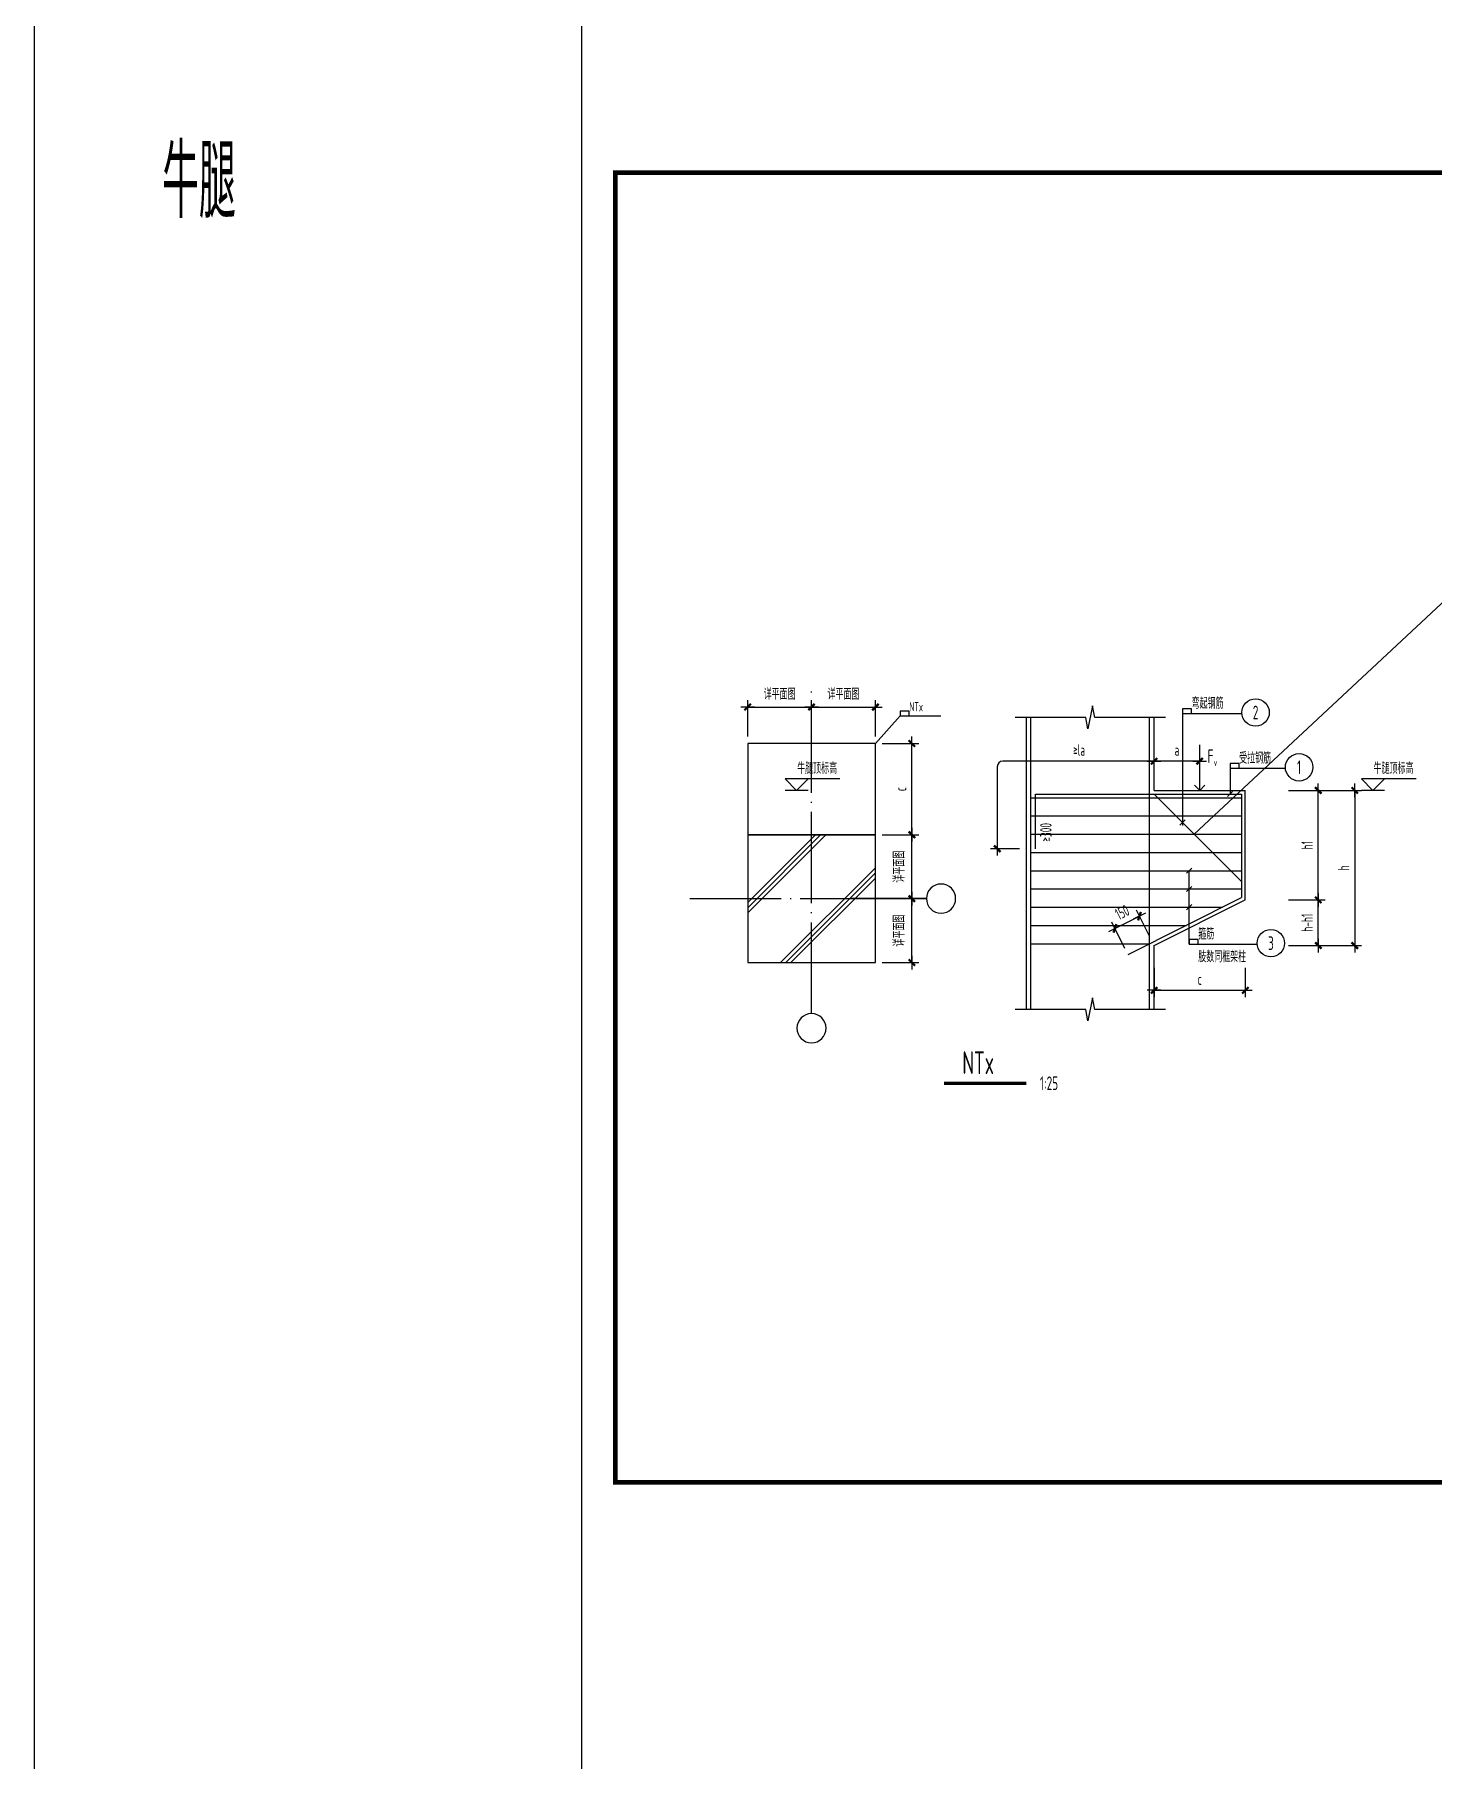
# Model space of a CAD drawing. Extents: x -469675 to 2400000, y -476501 to 2085364.
# Drawn here: x 780000 to 787670, y 480203 to 489660 of the extents above; entities that cross this region are included whole.
import ezdxf
from ezdxf.enums import TextEntityAlignment as Align

# ---------------------------------------------------------------- set-up
doc = ezdxf.new("R2010")
doc.units = 0
doc.header["$LTSCALE"] = 1000
doc.header["$MEASUREMENT"] = 0
doc.linetypes.add('DOTE', pattern=[2.42, 2, -0.2, 0.02, -0.2])
doc.layers.get('0').update_dxf_attribs({"linetype": 'CONTINUOUS', "lineweight": 20})
doc.layers.get('Defpoints').update_dxf_attribs({"linetype": 'CONTINUOUS'})
for name, color, linetype in [('C-DETAIL', 3, 'CONTINUOUS'), ('C-DETAIL_AXIS', 1, 'DOTE'), ('C-DETAIL_DIM', 3, 'CONTINUOUS'), ('C-DETAIL_REIN', 40, 'CONTINUOUS'), ('C-DETAIL_STEEL_HATCH', 8, 'CONTINUOUS'), ('C-DETAIL_TEXT', 4, 'CONTINUOUS'), ('C-LAYER1', 3, 'CONTINUOUS'), ('C-PLAN_TEXT', 3, 'CONTINUOUS')]:
    doc.layers.add(name, color=color, linetype=linetype)
doc.layers.add('C-注释', color=30, linetype='CONTINUOUS', plot=False)
doc.styles.add('COMPLEX', font='complex.shx', dxfattribs={"bigfont": 'gbhzfs.shx'})
doc.styles.add('DIM_FONT', font='gbxwxt.shx', dxfattribs={"width": 0.7, "bigfont": 'gbhzfs.shx'})
doc.styles.add('GBSTYLE', font='gbxwxt.shx', dxfattribs={"width": 0.7, "bigfont": 'gbhzfs.shx'})
doc.dimstyles.new('XB DIMN25', dxfattribs={"dimscale": 0.25, "dimtxt": 250, "dimasz": 1, "dimexe": 150, "dimexo": 150, "dimgap": 120, "dimtad": 1, "dimdec": 0, "dimzin": 0, "dimdsep": 46, "dimtxsty": 'DIM_FONT', "dimblk": '_dimx', "dimcen": 0.09, "dimclrd": 3, "dimclre": 3, "dimclrt": 7, "dimazin": 0, "dimtfac": 1, "dimtdec": 0, "dimtix": 1, "dimtmove": 2, "dimatfit": 3, "dimldrblk": '_dimx', "dimfxl": 0, "dimtolj": 1, "dimtzin": 0, "dimarcsym": 0})

# ---------------------------------------------------------------- blocks, each defined once
blk = doc.blocks.new('_dimx')
blk.add_line((-150, 0), (150, 0))
at = {"const_width": 50}
blk.add_lwpolyline([(-70, -70), (70, 70)], dxfattribs=at)
blk = doc.blocks.new('*D1027')
at = {"layer": 'C-DETAIL_DIM', "color": 3, "lineweight": -2, "ltscale": 0.25, "transparency": 16777216}
for p, q in [((786112.2, 484720.1), (786040.6, 484863.2)), ((785978, 484653), (785906.5, 484796.1)), ((785923.2, 484762.6), (786057.4, 484829.7)), ((786057.6, 484829.8), (786057.8, 484829.9)), ((785923, 484762.5), (785922.8, 484762.4))]:
    blk.add_line(p, q, dxfattribs=at)
at = {"layer": 'Defpoints', "color": 0, "ltscale": 0.25, "transparency": 16777216}
for p in [(786057.4, 484829.7), (786129, 484686.6), (785994.8, 484619.5)]:
    blk.add_point(p, dxfattribs=at)
at = {"layer": 'C-DETAIL_DIM', "color": 3, "lineweight": -2, "ltscale": 0.25, "transparency": 16777216, "xscale": 0.25, "yscale": 0.25, "zscale": 0.25}
for p, rotation in [((786057.4, 484829.7), 206.565051177078), ((785923.2, 484762.6), 26.56505117707803)]:
    blk.add_blockref('_dimx', p, dxfattribs=dict(at, rotation=rotation))
at = {"layer": 'C-DETAIL_DIM', "color": 7, "ltscale": 0.25, "transparency": 16777216, "insert": (785962.9, 484850.9), "char_height": 62.5, "attachment_point": 5, "rotation": 26.56505, "style": 'DIM_FONT'}
blk.add_mtext('\\A1;150', dxfattribs=at)
blk = doc.blocks.new('*D1028')
at = {"layer": 'C-DETAIL_DIM', "color": 3, "lineweight": -2, "ltscale": 0.25, "transparency": 16777216}
for p, q in [((786137.9, 484545.7), (786137.9, 484385.7)), ((786637.9, 484545.7), (786637.9, 484385.7)), ((786138.1, 484423.2), (786637.6, 484423.2))]:
    blk.add_line(p, q, dxfattribs=at)
at = {"layer": 'Defpoints', "color": 0, "ltscale": 0.25, "transparency": 16777216}
for p in [(786137.9, 484583.2), (786637.9, 484583.2), (786637.9, 484423.2)]:
    blk.add_point(p, dxfattribs=at)
at = {"layer": 'C-DETAIL_DIM', "color": 3, "lineweight": -2, "ltscale": 0.25, "transparency": 16777216, "xscale": 0.25, "yscale": 0.25, "zscale": 0.25, "rotation": 180}
blk.add_blockref('_dimx', (786137.9, 484423.2), dxfattribs=at)
at = {"layer": 'C-DETAIL_DIM', "color": 3, "lineweight": -2, "ltscale": 0.25, "transparency": 16777216, "xscale": 0.25, "yscale": 0.25, "zscale": 0.25}
blk.add_blockref('_dimx', (786637.9, 484423.2), dxfattribs=at)
at = {"layer": 'C-DETAIL_DIM', "color": 7, "ltscale": 0.25, "transparency": 16777216, "insert": (786387.9, 484484.4), "char_height": 62.5, "attachment_point": 5, "style": 'DIM_FONT'}
blk.add_mtext('\\A1;c', dxfattribs=at)
blk = doc.blocks.new('*D1029')
at = {"layer": 'C-DETAIL_DIM', "color": 3, "lineweight": -2, "ltscale": 0.25, "transparency": 16777216}
for p, q in [((786875.4, 485518.7), (787075.4, 485518.7)), ((787037.9, 484918.9), (787037.9, 485518.4)), ((786875.4, 484918.7), (787075.4, 484918.7))]:
    blk.add_line(p, q, dxfattribs=at)
at = {"layer": 'Defpoints', "color": 0, "ltscale": 0.25, "transparency": 16777216}
for p in [(786837.9, 485518.7), (787037.9, 485518.7), (786837.9, 484918.7)]:
    blk.add_point(p, dxfattribs=at)
at = {"layer": 'C-DETAIL_DIM', "color": 3, "lineweight": -2, "ltscale": 0.25, "transparency": 16777216, "xscale": 0.25, "yscale": 0.25, "zscale": 0.25}
for p, rotation in [((787037.9, 485518.7), 90), ((787037.9, 484918.7), 270)]:
    blk.add_blockref('_dimx', p, dxfattribs=dict(at, rotation=rotation))
at = {"layer": 'C-DETAIL_DIM', "color": 7, "ltscale": 0.25, "transparency": 16777216, "insert": (786976.6, 485218.7), "char_height": 62.5, "attachment_point": 5, "rotation": 90, "style": 'DIM_FONT'}
blk.add_mtext('\\A1;h1', dxfattribs=at)
blk = doc.blocks.new('*D1030')
at = {"layer": 'C-DETAIL_DIM', "color": 3, "lineweight": -2, "ltscale": 0.25, "transparency": 16777216}
for p, q in [((786875.4, 484918.7), (787075.4, 484918.7)), ((787037.9, 484668.9), (787037.9, 484918.4)), ((786875.4, 484668.7), (787075.4, 484668.7))]:
    blk.add_line(p, q, dxfattribs=at)
at = {"layer": 'Defpoints', "color": 0, "ltscale": 0.25, "transparency": 16777216}
for p in [(786837.9, 484918.7), (787037.9, 484918.7), (786837.9, 484668.7)]:
    blk.add_point(p, dxfattribs=at)
at = {"layer": 'C-DETAIL_DIM', "color": 3, "lineweight": -2, "ltscale": 0.25, "transparency": 16777216, "xscale": 0.25, "yscale": 0.25, "zscale": 0.25}
for p, rotation in [((787037.9, 484918.7), 90), ((787037.9, 484668.7), 270)]:
    blk.add_blockref('_dimx', p, dxfattribs=dict(at, rotation=rotation))
at = {"layer": 'C-DETAIL_DIM', "color": 7, "ltscale": 0.25, "transparency": 16777216, "insert": (786976.6, 484793.7), "char_height": 62.5, "attachment_point": 5, "rotation": 90, "style": 'DIM_FONT'}
blk.add_mtext('\\A1;h-h1', dxfattribs=at)
blk = doc.blocks.new('*D1031')
at = {"layer": 'C-DETAIL_DIM', "color": 3, "lineweight": -2, "ltscale": 0.25, "transparency": 16777216}
for p, q in [((784647.4, 485775.6), (784847.4, 485775.6)), ((784809.9, 485275.9), (784809.9, 485775.4)), ((784647.4, 485275.6), (784847.4, 485275.6))]:
    blk.add_line(p, q, dxfattribs=at)
at = {"layer": 'Defpoints', "color": 0, "ltscale": 0.25, "transparency": 16777216}
for p in [(784609.9, 485775.6), (784809.9, 485775.6), (784609.9, 485275.6)]:
    blk.add_point(p, dxfattribs=at)
at = {"layer": 'C-DETAIL_DIM', "color": 3, "lineweight": -2, "ltscale": 0.25, "transparency": 16777216, "xscale": 0.25, "yscale": 0.25, "zscale": 0.25}
for p, rotation in [((784809.9, 485775.6), 90), ((784809.9, 485275.6), 270)]:
    blk.add_blockref('_dimx', p, dxfattribs=dict(at, rotation=rotation))
at = {"layer": 'C-DETAIL_DIM', "color": 7, "ltscale": 0.25, "transparency": 16777216, "insert": (784748.6, 485525.6), "char_height": 62.5, "attachment_point": 5, "rotation": 90, "style": 'DIM_FONT'}
blk.add_mtext('\\A1;c', dxfattribs=at)
blk = doc.blocks.new('*D1032')
at = {"layer": 'C-DETAIL_DIM', "color": 3, "lineweight": -2, "ltscale": 0.25, "transparency": 16777216}
for p, q in [((784647.4, 485275.6), (784847.4, 485275.6)), ((784809.9, 484925.9), (784809.9, 485275.4)), ((784647.4, 484925.6), (784847.4, 484925.6))]:
    blk.add_line(p, q, dxfattribs=at)
at = {"layer": 'Defpoints', "color": 0, "ltscale": 0.25, "transparency": 16777216}
for p in [(784609.9, 485275.6), (784809.9, 485275.6), (784609.9, 484925.6)]:
    blk.add_point(p, dxfattribs=at)
at = {"layer": 'C-DETAIL_DIM', "color": 3, "lineweight": -2, "ltscale": 0.25, "transparency": 16777216, "xscale": 0.25, "yscale": 0.25, "zscale": 0.25}
for p, rotation in [((784809.9, 485275.6), 90), ((784809.9, 484925.6), 270)]:
    blk.add_blockref('_dimx', p, dxfattribs=dict(at, rotation=rotation))
at = {"layer": 'C-DETAIL_DIM', "color": 7, "ltscale": 0.25, "transparency": 16777216, "insert": (784739.1, 485100.6), "char_height": 62.5, "attachment_point": 5, "rotation": 90, "style": 'DIM_FONT'}
blk.add_mtext('\\A1;详平面图', dxfattribs=at)
blk = doc.blocks.new('*D1033')
at = {"layer": 'C-DETAIL_DIM', "color": 3, "lineweight": -2, "ltscale": 0.25, "transparency": 16777216}
for p, q in [((784647.4, 484925.6), (784847.4, 484925.6)), ((784809.9, 484575.9), (784809.9, 484925.4)), ((784647.4, 484575.6), (784847.4, 484575.6))]:
    blk.add_line(p, q, dxfattribs=at)
at = {"layer": 'Defpoints', "color": 0, "ltscale": 0.25, "transparency": 16777216}
for p in [(784609.9, 484925.6), (784809.9, 484925.6), (784609.9, 484575.6)]:
    blk.add_point(p, dxfattribs=at)
at = {"layer": 'C-DETAIL_DIM', "color": 3, "lineweight": -2, "ltscale": 0.25, "transparency": 16777216, "xscale": 0.25, "yscale": 0.25, "zscale": 0.25}
for p, rotation in [((784809.9, 484925.6), 90), ((784809.9, 484575.6), 270)]:
    blk.add_blockref('_dimx', p, dxfattribs=dict(at, rotation=rotation))
at = {"layer": 'C-DETAIL_DIM', "color": 7, "ltscale": 0.25, "transparency": 16777216, "insert": (784739.1, 484750.6), "char_height": 62.5, "attachment_point": 5, "rotation": 90, "style": 'DIM_FONT'}
blk.add_mtext('\\A1;详平面图', dxfattribs=at)
blk = doc.blocks.new('*D1034')
at = {"layer": 'C-DETAIL_DIM', "color": 3, "lineweight": -2, "ltscale": 0.25, "transparency": 16777216}
for p, q in [((784259.9, 485813.1), (784259.9, 486013.1)), ((784609.9, 485813.1), (784609.9, 486013.1)), ((784260.1, 485975.6), (784609.6, 485975.6))]:
    blk.add_line(p, q, dxfattribs=at)
at = {"layer": 'Defpoints', "color": 0, "ltscale": 0.25, "transparency": 16777216}
for p in [(784609.9, 485975.6), (784259.9, 485775.6), (784609.9, 485775.6)]:
    blk.add_point(p, dxfattribs=at)
at = {"layer": 'C-DETAIL_DIM', "color": 3, "lineweight": -2, "ltscale": 0.25, "transparency": 16777216, "xscale": 0.25, "yscale": 0.25, "zscale": 0.25, "rotation": 180}
blk.add_blockref('_dimx', (784259.9, 485975.6), dxfattribs=at)
at = {"layer": 'C-DETAIL_DIM', "color": 3, "lineweight": -2, "ltscale": 0.25, "transparency": 16777216, "xscale": 0.25, "yscale": 0.25, "zscale": 0.25}
blk.add_blockref('_dimx', (784609.9, 485975.6), dxfattribs=at)
at = {"layer": 'C-DETAIL_DIM', "color": 7, "ltscale": 0.25, "transparency": 16777216, "insert": (784434.9, 486046.4), "char_height": 62.5, "attachment_point": 5, "style": 'DIM_FONT'}
blk.add_mtext('\\A1;详平面图', dxfattribs=at)
blk = doc.blocks.new('*D1035')
at = {"layer": 'C-DETAIL_DIM', "color": 3, "lineweight": -2, "ltscale": 0.25, "transparency": 16777216}
for p, q in [((783909.9, 485813.1), (783909.9, 486013.1)), ((784259.9, 485813.1), (784259.9, 486013.1)), ((783910.1, 485975.6), (784259.6, 485975.6))]:
    blk.add_line(p, q, dxfattribs=at)
at = {"layer": 'Defpoints', "color": 0, "ltscale": 0.25, "transparency": 16777216}
for p in [(784259.9, 485975.6), (783909.9, 485775.6), (784259.9, 485775.6)]:
    blk.add_point(p, dxfattribs=at)
at = {"layer": 'C-DETAIL_DIM', "color": 3, "lineweight": -2, "ltscale": 0.25, "transparency": 16777216, "xscale": 0.25, "yscale": 0.25, "zscale": 0.25, "rotation": 180}
blk.add_blockref('_dimx', (783909.9, 485975.6), dxfattribs=at)
at = {"layer": 'C-DETAIL_DIM', "color": 3, "lineweight": -2, "ltscale": 0.25, "transparency": 16777216, "xscale": 0.25, "yscale": 0.25, "zscale": 0.25}
blk.add_blockref('_dimx', (784259.9, 485975.6), dxfattribs=at)
at = {"layer": 'C-DETAIL_DIM', "color": 7, "ltscale": 0.25, "transparency": 16777216, "insert": (784084.9, 486046.4), "char_height": 62.5, "attachment_point": 5, "style": 'DIM_FONT'}
blk.add_mtext('\\A1;详平面图', dxfattribs=at)
blk = doc.blocks.new('_AXISO')
blk.add_circle((0, 0), 0.5)
at = {"style": 'COMPLEX', "width": 1.041667}
blk.add_attdef('A', text='', height=0.56, dxfattribs=at).set_placement((-0.25, -0.28), (0.25, -0.28), align=Align.FIT)
blk = doc.blocks.new('BG_symbol')
at = {"layer": 'C-LAYER1', "ltscale": 100}
for p, q in [((250, 0), (0, 250)), ((1200, 250), (0, 250)), ((500, 0), (0, 0)), ((500, 250), (250, 0))]:
    blk.add_line(p, q, dxfattribs=at)
blk = doc.blocks.new('BG')
at = {"layer": 'C-PLAN_TEXT'}
blk.add_blockref('BG_symbol', (0, 0), dxfattribs=at)
at = {"layer": 'C-PLAN_TEXT', "style": 'GBSTYLE', "width": 0.7}
blk.add_attdef('标高', text='', height=250, dxfattribs=at).set_placement((700, 500), align=Align.MIDDLE)
blk = doc.blocks.new('*D1036')
at = {"layer": 'C-DETAIL_DIM', "color": 3, "lineweight": -2, "ltscale": 0.25, "transparency": 16777216}
for p, q in [((786875.4, 485518.7), (787275.4, 485518.7)), ((787237.9, 485518.4), (787237.9, 484668.9)), ((786875.4, 484668.7), (787275.4, 484668.7))]:
    blk.add_line(p, q, dxfattribs=at)
at = {"layer": 'Defpoints', "color": 0, "ltscale": 0.25, "transparency": 16777216}
for p in [(786837.9, 485518.7), (786837.9, 484668.7), (787237.9, 484668.7)]:
    blk.add_point(p, dxfattribs=at)
at = {"layer": 'C-DETAIL_DIM', "color": 3, "lineweight": -2, "ltscale": 0.25, "transparency": 16777216, "xscale": 0.25, "yscale": 0.25, "zscale": 0.25}
for p, rotation in [((787237.9, 485518.7), 90), ((787237.9, 484668.7), 270)]:
    blk.add_blockref('_dimx', p, dxfattribs=dict(at, rotation=rotation))
at = {"layer": 'C-DETAIL_DIM', "color": 7, "ltscale": 0.25, "transparency": 16777216, "insert": (787176.6, 485093.7), "char_height": 62.5, "attachment_point": 5, "rotation": 90, "style": 'DIM_FONT'}
blk.add_mtext('\\A1;h', dxfattribs=at)
blk = doc.blocks.new('*D1130')
at = {"layer": 'C-DETAIL_DIM', "color": 3, "lineweight": -2, "ltscale": 0.25, "transparency": 16777216}
for p, q in [((786137.9, 485556.2), (786137.9, 485716.2)), ((786387.9, 485556.2), (786387.9, 485716.2)), ((786387.6, 485678.7), (786138.1, 485678.7))]:
    blk.add_line(p, q, dxfattribs=at)
at = {"layer": 'Defpoints', "color": 0, "ltscale": 0.25, "transparency": 16777216}
for p in [(786137.9, 485678.7), (786137.9, 485518.7), (786387.9, 485518.7)]:
    blk.add_point(p, dxfattribs=at)
at = {"layer": 'C-DETAIL_DIM', "color": 3, "lineweight": -2, "ltscale": 0.25, "transparency": 16777216, "xscale": 0.25, "yscale": 0.25, "zscale": 0.25, "rotation": 180}
blk.add_blockref('_dimx', (786137.9, 485678.7), dxfattribs=at)
at = {"layer": 'C-DETAIL_DIM', "color": 3, "lineweight": -2, "ltscale": 0.25, "transparency": 16777216, "xscale": 0.25, "yscale": 0.25, "zscale": 0.25}
blk.add_blockref('_dimx', (786387.9, 485678.7), dxfattribs=at)
at = {"layer": 'C-DETAIL_DIM', "color": 7, "ltscale": 0.25, "transparency": 16777216, "insert": (786262.9, 485739.9), "char_height": 62.5, "attachment_point": 5, "style": 'DIM_FONT'}
blk.add_mtext('\\A1;a', dxfattribs=at)

msp = doc.modelspace()

# ---------------------------------------------------------------- linework, layer by layer
at = {"ltscale": 0.1, "const_width": 25}
msp.add_lwpolyline([(783184.7025, 488902.7874), (792384.7025, 488902.7874), (792384.7025, 481727.7874), (783184.7025, 481727.7874)], close=True, dxfattribs=at)
at = {"layer": 'C-DETAIL', "ltscale": 0.25}
for p, q in [((785437.8974, 484318.6768), (785437.8974, 485918.6768)), ((786137.8974, 485518.6768), (786137.8974, 485918.6768)), ((786137.8974, 485518.6768), (786637.8974, 485518.6768)), ((786637.8974, 484918.6768), (786637.8974, 485518.6768)), ((784889.8857, 484925.6089), (784479.8857, 484925.6089)), ((786137.8974, 484668.6768), (786637.8974, 484918.6768)), ((784259.8857, 484295.6089), (784259.8857, 484705.6089)), ((786137.8974, 484318.6768), (786137.8974, 484668.6768))]:
    msp.add_line(p, q, dxfattribs=at)
at = {"layer": 'C-DETAIL', "color": 1, "ltscale": 0.25}
for points in [[(786200.3974, 485918.6768), (785812.8974, 485918.6768), (785800.3974, 485981.1768), (785775.3974, 485856.1768), (785762.8974, 485918.6768), (785375.3974, 485918.6768)], [(786200.3974, 484318.6768), (785812.8974, 484318.6768), (785800.3974, 484381.1768), (785775.3974, 484256.1768), (785762.8974, 484318.6768), (785375.3974, 484318.6768)]]:
    msp.add_lwpolyline(points, dxfattribs=at)
at = {"layer": 'C-DETAIL', "ltscale": 0.25}
for points in [[(783909.8857, 485275.6089), (784609.8857, 485275.6089), (784609.8857, 485775.6089), (783909.8857, 485775.6089)], [(783909.8857, 484575.6089), (784609.8857, 484575.6089), (784609.8857, 485275.6089), (783909.8857, 485275.6089)]]:
    msp.add_lwpolyline(points, close=True, dxfattribs=at)
at = {"layer": 'C-DETAIL', "ltscale": 0.25, "const_width": 17.5, "flags": 128}
msp.add_lwpolyline([(785436.6491, 483914.0402), (784986.6491, 483914.0402)], dxfattribs=at)
at = {"layer": 'C-DETAIL_AXIS', "ltscale": 0.25}
for p, q in [((784259.8857, 484295.6089), (784259.8857, 486097.8067)), ((783592.7252, 484925.6089), (784889.8857, 484925.6089))]:
    msp.add_line(p, q, dxfattribs=at)
at = {"layer": 'C-DETAIL_DIM', "color": 3, "ltscale": 0.25}
for p, q in [((786137.8974, 485556.1768), (786137.8974, 485716.1768)), ((785277.8974, 485648.6768), (785277.8974, 485198.9268)), ((786137.6474, 485678.6768), (785307.8974, 485678.6768)), ((785400.3974, 485198.6768), (785240.3974, 485198.6768))]:
    msp.add_line(p, q, dxfattribs=at)
msp.add_arc((785307.8974, 485648.6768), 30, 90, 180, dxfattribs=at)
at = {"layer": 'C-DETAIL_REIN', "ltscale": 0.25}
for p, q in [((785462.8974, 484318.6768), (785462.8974, 485918.6768)), ((786112.8974, 484318.6768), (786112.8974, 485918.6768)), ((785462.8974, 485478.6768), (786617.8974, 485478.6768)), ((785487.8974, 485498.6768), (786617.8974, 485498.6768)), ((785487.8974, 485198.6768), (785487.8974, 485498.6768)), ((786137.8974, 485498.6768), (786617.8974, 485018.6768)), ((786617.8974, 485498.6768), (786617.8974, 484931.0375)), ((785462.8974, 485378.6768), (786617.8974, 485378.6768)), ((785462.8974, 485278.6768), (786617.8974, 485278.6768)), ((785462.8974, 485178.6768), (786617.8974, 485178.6768)), ((785462.8974, 485078.6768), (786617.8974, 485078.6768)), ((785462.8974, 484978.6768), (786617.8974, 484978.6768)), ((785462.8974, 484878.6768), (786513.176, 484878.6768)), ((785994.7891, 484619.4833), (786617.8974, 484931.0375)), ((785462.8974, 484778.6768), (786313.176, 484778.6768)), ((785462.8974, 484678.6768), (786113.176, 484678.6768))]:
    msp.add_line(p, q, dxfattribs=at)
at = {"layer": 'C-DETAIL_STEEL_HATCH', "ltscale": 0.25}
for p, q in [((783909.8857, 484903.9749), (784281.5197, 485275.6089)), ((783909.8857, 484875.6906), (784309.804, 485275.6089)), ((783909.8857, 484847.4063), (784338.0883, 485275.6089)), ((784090.496, 484575.6089), (784609.8857, 485094.9986)), ((784118.7803, 484575.6089), (784609.8857, 485066.7143)), ((784147.0645, 484575.6089), (784609.8857, 485038.4301))]:
    msp.add_line(p, q, dxfattribs=at)
at = {"layer": 'C-DETAIL_TEXT', "ltscale": 0.25}
for p, q in [((784745.3061, 485927.2828), (784609.8857, 485775.6089)), ((784745.3061, 485927.2828), (784968.6473, 485927.2828)), ((786293.7938, 485940.6485), (786619.4544, 485940.6485)), ((786293.7938, 485940.6485), (786293.7938, 485326.7964)), ((786387.8974, 485518.6768), (786387.8974, 485768.6768)), ((786554.1706, 485640.1716), (786857.7205, 485640.1716)), ((786554.1706, 485640.1716), (786554.1706, 485498.6768)), ((786387.8974, 485518.6768), (786359.6131, 485546.9611)), ((786387.8974, 485518.6768), (786416.1817, 485546.9611)), ((786540.0284, 485484.5347), (786568.3127, 485512.819)), ((786279.6517, 485328.6383), (786307.936, 485356.9226)), ((786315.7507, 485064.5347), (786344.0349, 485092.819)), ((786329.8928, 484676.8527), (786329.8928, 485078.6768)), ((786315.7507, 484964.5347), (786344.0349, 484992.819)), ((786315.7507, 484864.5347), (786344.0349, 484892.819)), ((786329.8928, 484676.8527), (786703.4164, 484676.8527))]:
    msp.add_line(p, q, dxfattribs=at)
for centre in [(786694.2897, 485945.6161), (786932.5558, 485645.1392), (786778.2517, 484681.8203)]:
    msp.add_circle(centre, 75, dxfattribs=at)
at = {"layer": 'C-注释', "ltscale": 0.25}
for p, q in [((783000, 440000), (783000, 500000)), ((786357.8974, 485278.6768), (789084.0365, 487823.3674))]:
    msp.add_line(p, q, dxfattribs=at)
msp.add_lwpolyline([(780000, 500000), (808000, 500000), (808000, 435000), (780000, 435000)], close=True, dxfattribs=at)
at = {"layer": 'C-注释'}
for points in [[(784795.3061, 485952.2828), (784745.3061, 485952.2828), (784745.3061, 485927.2828), (784795.3061, 485927.2828)], [(786343.7938, 485965.6485), (786293.7938, 485965.6485), (786293.7938, 485940.6485), (786343.7938, 485940.6485)], [(786604.1706, 485665.1716), (786554.1706, 485665.1716), (786554.1706, 485640.1716), (786604.1706, 485640.1716)], [(786379.8928, 484701.8527), (786329.8928, 484701.8527), (786329.8928, 484676.8527), (786379.8928, 484676.8527)]]:
    msp.add_lwpolyline(points, close=True, dxfattribs=at)

# ---------------------------------------------------------------- block references
at = {"layer": 'C-DETAIL', "ltscale": 0.25, "yscale": 160.0000000006985, "zscale": 160}
for p, xscale, rotation in [((784969.8857, 484925.6089), -159.9999999999013, 269.8908609193838), ((784259.8857, 484215.6089), -159.9999999999593, 179.8908609194255)]:
    msp.add_blockref('_AXISO', p, dxfattribs=dict(at, xscale=xscale, rotation=rotation))
at = {"layer": 'C-DETAIL_DIM', "color": 3, "ltscale": 0.25, "xscale": 0.25, "yscale": 0.25, "zscale": 0.25}
msp.add_blockref('_dimx', (786137.8974, 485678.6768), dxfattribs=at)
at = {"layer": 'C-DETAIL_DIM', "color": 3, "ltscale": 0.25, "xscale": 0.25, "yscale": 0.25, "zscale": 0.25, "rotation": 270}
msp.add_blockref('_dimx', (785277.8974, 485198.6768), dxfattribs=at)
at = {"layer": 'C-LAYER1', "ltscale": 0.25}
ref = msp.add_blockref('BG', (784115.4885, 485518.6768), dxfattribs=dict(at, xscale=0.25, yscale=0.25, zscale=0.25))
ref.add_attrib('标高', '牛腿顶标高', dxfattribs={"height": 62.5, "style": 'GBSTYLE', "width": 0.7}).set_placement((784290.4885, 485643.6768), align=Align.MIDDLE)
ref = msp.add_blockref('BG', (787275.3974, 485518.6768), dxfattribs=dict(at, xscale=0.25, yscale=0.25, zscale=0.25))
ref.add_attrib('标高', '牛腿顶标高', dxfattribs={"height": 62.5, "style": 'GBSTYLE', "width": 0.7}).set_placement((787450.3974, 485643.6768), align=Align.MIDDLE)

# ---------------------------------------------------------------- texts
at = {"layer": 'C-DETAIL', "color": 30, "ltscale": 0.25, "style": 'GBSTYLE', "width": 0.7}
msp.add_text('NTx', height=125, rotation=0.00000003, dxfattribs=at).set_placement((785086.6491, 483964.0402))
at = {"layer": 'C-DETAIL', "ltscale": 0.25, "style": 'GBSTYLE', "width": 0.7}
msp.add_text('1:25', height=75, rotation=359.99999987, dxfattribs=at).set_placement((785511.6491, 483876.5402))
at = {"layer": 'C-DETAIL_TEXT', "ltscale": 0.25, "style": 'GBSTYLE', "width": 0.7}
for s, height, rotation, p in [('NTx', 50, 359.99999995, (784795.3061, 485952.2828)), ('弯起钢筋', 62.5, 359.99999995, (786343.7938, 485965.6485)), ('受拉钢筋', 62.5, 359.99999995, (786604.1706, 485665.1716)), ('≥300', 62.5, 89.99999995, (785575.9276, 485237.6094)), ('箍筋', 62.5, 359.99999995, (786379.8928, 484701.8527)), ('肢数同框架柱', 62.5, 0.00000005, (786379.8928, 484576.8527))]:
    msp.add_text(s, height=height, rotation=rotation, dxfattribs=at).set_placement(p)
for s, height, p in [('2', 75, (786694.2897, 485945.6161)), ('F', 75, (786447.2729, 485705.8529)), ('v', 37.5, (786474.628, 485671.1241)), ('1', 75, (786932.5558, 485645.1392)), ('3', 75, (786778.2517, 484681.8203))]:
    msp.add_text(s, height=height, dxfattribs=at).set_placement(p, align=Align.MIDDLE_CENTER)
at = {"layer": 'C-DETAIL_TEXT', "ltscale": 0.25, "insert": (785726.5936, 485739.9268), "char_height": 62.5, "attachment_point": 5, "rotation": 359.99999995, "style": 'GBSTYLE'}
msp.add_mtext('\\A1;≥la', dxfattribs=at)
at = {"layer": 'C-注释', "ltscale": 0.25, "style": 'GBSTYLE', "width": 0.7}
msp.add_text('牛腿', height=400, rotation=0.00000003, dxfattribs=at).set_placement((780700, 488653.9169))

# ---------------------------------------------------------------- dimensions: what is measured, and where the dimension line sits
at = {"layer": 'C-DETAIL_DIM', "ltscale": 0.25}
for base, p1, p2, text, picture, middle in [((784259.8857, 485975.6089), (783909.8857, 485775.6089), (784259.8857, 485775.6089), '详平面图', '*D1035', (784084.8857, 486046.3984)), ((784609.8857, 485975.6089), (784259.8857, 485775.6089), (784609.8857, 485775.6089), '详平面图', '*D1034', (784434.8857, 486046.3984)), ((786637.8974, 484423.1885), (786137.8974, 484583.1885), (786637.8974, 484583.1885), 'c', '*D1028', (786387.8974, 484484.4385))]:
    dim = msp.add_linear_dim(base=base, p1=p1, p2=p2, text=text, dimstyle='XB DIMN25', dxfattribs=at)
    dim.commit()
    dim.dimension.update_dxf_attribs({"geometry": picture, "text_midpoint": middle})
for base, p1, p2, angle, text, picture, middle in [((784809.8857, 485775.6089), (784609.8857, 485275.6089), (784609.8857, 485775.6089), 90, 'c', '*D1031', (784748.6357, 485525.6089)), ((786137.8974, 485678.6768), (786387.8974, 485518.6768), (786137.8974, 485518.6768), 180, 'a', '*D1130', (786262.8974, 485739.9268)), ((787037.8974, 485518.6768), (786837.8974, 484918.6768), (786837.8974, 485518.6768), 90, 'h1', '*D1029', (786976.6474, 485218.6768)), ((787237.8974, 484668.6768), (786837.8974, 485518.6768), (786837.8974, 484668.6768), 90, 'h', '*D1036', (787176.6474, 485093.6768)), ((784809.8857, 485275.6089), (784609.8857, 484925.6089), (784609.8857, 485275.6089), 90, '详平面图', '*D1032', (784739.0962, 485100.6089)), ((784809.8857, 484925.6089), (784609.8857, 484575.6089), (784609.8857, 484925.6089), 90, '详平面图', '*D1033', (784739.0962, 484750.6089)), ((787037.8974, 484918.6768), (786837.8974, 484668.6768), (786837.8974, 484918.6768), 90, 'h-h1', '*D1030', (786976.6474, 484793.6768))]:
    dim = msp.add_linear_dim(base=base, p1=p1, p2=p2, angle=angle, text=text, dimstyle='XB DIMN25', dxfattribs=at)
    dim.commit()
    dim.dimension.update_dxf_attribs({"geometry": picture, "text_midpoint": middle})
dim = msp.add_linear_dim(base=(786057.399, 484829.6737), p1=(785994.7891, 484619.4833), p2=(786128.9531, 484686.5654), angle=26.56505118, dimstyle='XB DIMN25', dxfattribs=at)
dim.commit()
dim.dimension.update_dxf_attribs({"geometry": '*D1027', "text_midpoint": (785962.9251, 484850.9164)})

doc.saveas('drawing.dxf')
